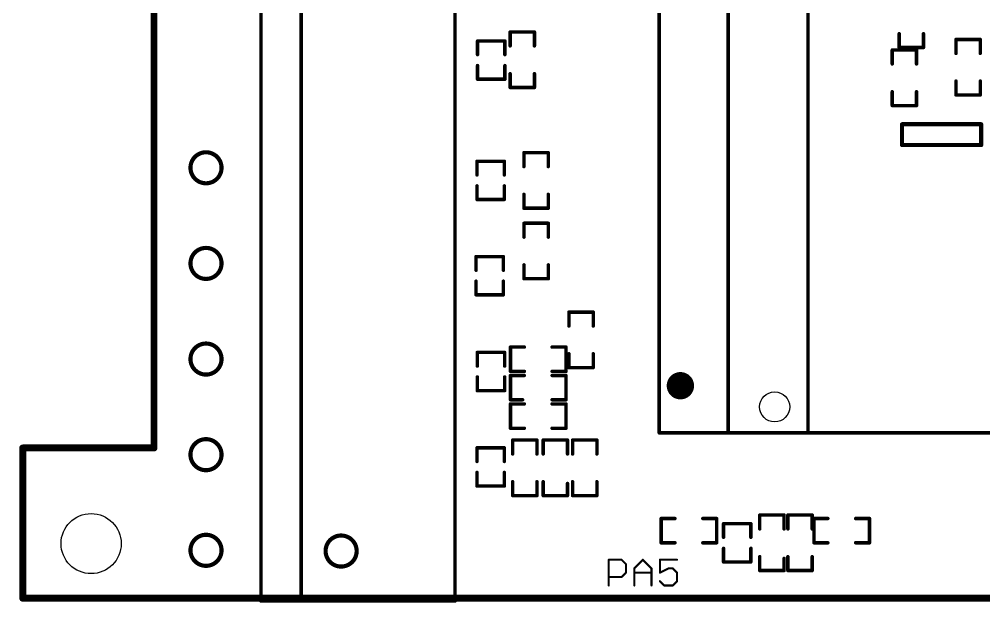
# Model space of a CAD drawing. Extents: x -33.1 to 40.1, y -20.3 to 20.1.
# Drawn here: x -33.13 to 2.15, y -20.16 to 1.19 of the extents above; entities that cross this region are included whole.
import ezdxf

# ---------------------------------------------------------------- set-up
doc = ezdxf.new("R2010")
doc.units = 0
for name, color, linetype in [('20', 53, 'CONTINUOUS'), ('201', 110, 'CONTINUOUS'), ('21', 253, 'CONTINUOUS')]:
    doc.layers.add(name, color=color, linetype=linetype)

msp = doc.modelspace()

# ---------------------------------------------------------------- linework, layer by layer
at = {"layer": '20', "const_width": 0.254}
for points in [[(-28.2, -14.5), (-28.2, 14.5)], [(-33, -20), (-33, -14.5)], [(-33, -14.5), (-28.2, -14.5)], [(11.776, -20), (-33, -20)]]:
    msp.add_lwpolyline(points, dxfattribs=at)
at = {"layer": '20', "const_width": 0.127}
for points in [[(-32.9365, -14.5, 1), (-33.0635, -14.5)], [(-33, -14.4365, 1), (-33, -14.5635)], [(-28.2635, -14.5, 1), (-28.1365, -14.5)], [(-28.2, -14.5635, 1), (-28.2, -14.4365)], [(-33, -19.9365, 1), (-33, -20.0635)], [(-33.0635, -20, 1), (-32.9365, -20)]]:
    msp.add_lwpolyline(points, format="xyb", dxfattribs=at)
at = {"layer": '20'}
for centre, radius in [((-5.5, -12.998), 0.55), ((-30.5, -18), 1.1)]:
    msp.add_circle(centre, radius, dxfattribs=at)
at = {"layer": '201', "const_width": 0.1524}
for points in [[(-26.298, -4.814, 1), (-26.298, -3.678, 1), (-26.298, -4.814)], [(-26.298, -8.314, 1), (-26.298, -7.178, 1), (-26.298, -8.314)], [(-26.298, -11.814, 1), (-26.298, -10.678, 1), (-26.298, -11.814)], [(-26.298, -15.314, 1), (-26.298, -14.178, 1), (-26.298, -15.314)], [(-26.298, -18.814, 1), (-26.298, -17.678, 1), (-26.298, -18.814)], [(-21.356, -18.84, 1), (-21.356, -17.704, 1), (-21.356, -18.84)]]:
    msp.add_lwpolyline(points, format="xyb", dxfattribs=at)
at = {"layer": '21'}
for points, const_width in [([(-24.29, -20.1), (-24.29, 18.6)], 0.127), ([(-22.82, -20.1), (-22.82, 18.6)], 0.127), ([(-17.19, 18.6), (-17.19, -20.1)], 0.127), ([(-9.722, -13.948), (-9.722, 7.952)], 0.127), ([(-7.2, -13.948), (-7.2, 7.896)], 0.127), ([(-4.278, -13.948), (-4.278, 7.952)], 0.127), ([(-14.2859, 0.7223), (-15.1749, 0.7223)], 0.127), ([(-15.1749, 0.7223), (-15.1749, 0.2143)], 0.127), ([(-14.2859, 0.2143), (-14.2859, 0.7223)], 0.127), ([(-0.9462, 0.662), (-0.9462, 0.154)], 0.127), ([(-0.0572, 0.154), (-0.0572, 0.662)], 0.127), ([(-15.3671, 0.3952), (-16.3671, 0.3952)], 0.127), ([(-16.3671, 0.3952), (-16.3671, -0.1048)], 0.127), ([(-15.3671, -0.1048), (-15.3671, 0.3952)], 0.127), ([(2.0209, 0.4509), (1.1319, 0.4509)], 0.127), ([(1.1319, 0.4509), (1.1319, -0.0571)], 0.127), ([(2.0209, -0.0571), (2.0209, 0.4509)], 0.127), ([(-0.3112, 0.0619), (-1.2002, 0.0619)], 0.127), ([(-1.2002, 0.0619), (-1.2002, -0.4461)], 0.127), ([(-0.9462, 0.154), (-0.0572, 0.154)], 0.127), ([(-0.3112, -0.4461), (-0.3112, 0.0619)], 0.127), ([(-16.3671, -1.0048), (-16.3671, -0.5048)], 0.127), ([(-15.3671, -0.5048), (-15.3671, -1.0048)], 0.127), ([(-15.3671, -1.0048), (-16.3671, -1.0048)], 0.127), ([(-15.1749, -0.8017), (-15.1749, -1.3097)], 0.127), ([(-14.2859, -1.3097), (-14.2859, -0.8017)], 0.127), ([(1.1319, -1.0731), (1.1319, -1.5811)], 0.127), ([(2.0209, -1.5811), (2.0209, -1.0731)], 0.127), ([(-15.1749, -1.3097), (-14.2859, -1.3097)], 0.127), ([(-1.2002, -1.4621), (-1.2002, -1.9701)], 0.127), ([(-0.3112, -1.9701), (-0.3112, -1.4621)], 0.127), ([(1.1319, -1.5811), (2.0209, -1.5811)], 0.127), ([(-1.2002, -1.9701), (-0.3112, -1.9701)], 0.127), ([(-0.8414, -3.4147), (-0.8414, -2.6527)], 0.1524), ([(-0.8414, -2.6527), (2.0542, -2.6527)], 0.1524), ([(2.0542, -2.6527), (2.0542, -3.4147)], 0.1524), ([(2.0542, -3.4147), (-0.8414, -3.4147)], 0.1524), ([(-13.7811, -3.6941), (-14.6701, -3.6941)], 0.127), ([(-14.6701, -3.6941), (-14.6701, -4.2021)], 0.127), ([(-13.7811, -4.2021), (-13.7811, -3.6941)], 0.127), ([(-16.3877, -4.0069), (-15.3877, -4.0069)], 0.127), ([(-16.3877, -4.5069), (-16.3877, -4.0069)], 0.127), ([(-15.3877, -4.0069), (-15.3877, -4.5069)], 0.127), ([(-16.3877, -4.9069), (-16.3877, -5.4069)], 0.127), ([(-15.3877, -5.4069), (-15.3877, -4.9069)], 0.127), ([(-14.6701, -5.2181), (-14.6701, -5.7261)], 0.127), ([(-13.7811, -5.7261), (-13.7811, -5.2181)], 0.127), ([(-16.3877, -5.4069), (-15.3877, -5.4069)], 0.127), ([(-14.6701, -5.7261), (-13.7811, -5.7261)], 0.127), ([(-13.7779, -6.2754), (-14.6669, -6.2754)], 0.127), ([(-14.6669, -6.2754), (-14.6669, -6.7834)], 0.127), ([(-13.7779, -6.7834), (-13.7779, -6.2754)], 0.127), ([(-16.422, -7.4956), (-15.422, -7.4956)], 0.127), ([(-16.422, -7.9956), (-16.422, -7.4956)], 0.127), ([(-15.422, -7.4956), (-15.422, -7.9956)], 0.127), ([(-14.6669, -7.7994), (-14.6669, -8.3074)], 0.127), ([(-13.7779, -8.3074), (-13.7779, -7.7994)], 0.127), ([(-16.422, -8.3956), (-16.422, -8.8956)], 0.127), ([(-15.422, -8.8956), (-15.422, -8.3956)], 0.127), ([(-14.6669, -8.3074), (-13.7779, -8.3074)], 0.127), ([(-16.422, -8.8956), (-15.422, -8.8956)], 0.127), ([(-12.1352, -9.5278), (-13.0242, -9.5278)], 0.127), ([(-13.0242, -9.5278), (-13.0242, -10.0358)], 0.127), ([(-12.1352, -10.0358), (-12.1352, -9.5278)], 0.127), ([(-14.6558, -10.8076), (-15.1638, -10.8076)], 0.127), ([(-15.1638, -10.8076), (-15.1638, -11.6966)], 0.127), ([(-13.1318, -10.8076), (-13.6398, -10.8076)], 0.127), ([(-13.1318, -11.6966), (-13.1318, -10.8076)], 0.127), ([(-16.375, -11.0021), (-15.375, -11.0021)], 0.127), ([(-16.375, -11.5021), (-16.375, -11.0021)], 0.127), ([(-15.375, -11.0021), (-15.375, -11.5021)], 0.127), ([(-13.0242, -11.0518), (-13.0242, -11.5598)], 0.127), ([(-12.1352, -11.5598), (-12.1352, -11.0518)], 0.127), ([(-15.1638, -11.6966), (-14.6558, -11.6966)], 0.127), ([(-13.6398, -11.6966), (-13.1318, -11.6966)], 0.127), ([(-13.0242, -11.5598), (-12.1352, -11.5598)], 0.127), ([(-16.375, -11.9021), (-16.375, -12.4021)], 0.127), ([(-15.375, -12.4021), (-15.375, -11.9021)], 0.127), ([(-14.6558, -11.8475), (-15.1638, -11.8475)], 0.127), ([(-15.1638, -11.8475), (-15.1638, -12.7365)], 0.127), ([(-13.6398, -11.8475), (-13.1318, -11.8475)], 0.127), ([(-13.1318, -11.8475), (-13.1318, -12.7365)], 0.127), ([(-16.375, -12.4021), (-15.375, -12.4021)], 0.127), ([(-15.1638, -12.7365), (-14.7193, -12.7365)], 0.127), ([(-13.1318, -12.7365), (-13.6398, -12.7365)], 0.127), ([(-14.6558, -12.8889), (-15.1638, -12.8889)], 0.127), ([(-15.1638, -12.8889), (-15.1638, -13.7779)], 0.127), ([(-13.1318, -12.8889), (-13.6398, -12.8889)], 0.127), ([(-13.1318, -13.7779), (-13.1318, -12.8889)], 0.127), ([(-15.1638, -13.7779), (-14.6558, -13.7779)], 0.127), ([(-13.6398, -13.7779), (-13.1318, -13.7779)], 0.127), ([(-7.2, -13.948), (-9.722, -13.948)], 0.127), ([(-4.278, -13.948), (-7.2, -13.948)], 0.127), ([(34.8, -13.948), (-4.278, -13.948)], 0.127), ([(-16.3877, -14.4946), (-15.3877, -14.4946)], 0.127), ([(-16.3877, -14.9946), (-16.3877, -14.4946)], 0.127), ([(-15.3877, -14.4946), (-15.3877, -14.9946)], 0.127), ([(-14.1938, -14.2113), (-15.0828, -14.2113)], 0.127), ([(-15.0828, -14.2113), (-15.0828, -14.7193)], 0.127), ([(-14.1938, -14.7193), (-14.1938, -14.2113)], 0.127), ([(-13.9652, -14.7193), (-13.9652, -14.2113)], 0.127), ([(-13.9652, -14.2113), (-13.0762, -14.2113)], 0.127), ([(-13.0762, -14.2113), (-13.0762, -14.7193)], 0.127), ([(-12.0015, -14.2113), (-12.8905, -14.2113)], 0.127), ([(-12.8905, -14.2113), (-12.8905, -14.7193)], 0.127), ([(-12.0015, -14.7193), (-12.0015, -14.2113)], 0.127), ([(-16.3877, -15.3946), (-16.3877, -15.8946)], 0.127), ([(-15.3877, -15.8946), (-15.3877, -15.3946)], 0.127), ([(-16.3877, -15.8946), (-15.3877, -15.8946)], 0.127), ([(-15.0828, -15.7353), (-15.0828, -16.2433)], 0.127), ([(-14.1938, -16.2433), (-14.1938, -15.7353)], 0.127), ([(-13.9652, -15.7353), (-13.9652, -16.2433)], 0.127), ([(-13.0762, -16.2433), (-13.0762, -15.7988)], 0.127), ([(-12.8905, -15.7353), (-12.8905, -16.2433)], 0.127), ([(-12.0015, -16.2433), (-12.0015, -15.7353)], 0.127), ([(-15.0828, -16.2433), (-14.1938, -16.2433)], 0.127), ([(-13.9652, -16.2433), (-13.0762, -16.2433)], 0.127), ([(-12.8905, -16.2433), (-12.0015, -16.2433)], 0.127), ([(-6.0452, -17.4625), (-6.0452, -16.9545)], 0.127), ([(-6.0452, -16.9545), (-5.1562, -16.9545)], 0.127), ([(-5.1562, -16.9545), (-5.1562, -17.4625)], 0.127), ([(-4.1275, -16.9545), (-5.0165, -16.9545)], 0.127), ([(-5.0165, -16.9545), (-5.0165, -17.4625)], 0.127), ([(-4.1275, -17.4625), (-4.1275, -16.9545)], 0.127), ([(-9.144, -17.0815), (-9.652, -17.0815)], 0.127), ([(-9.652, -17.0815), (-9.652, -17.9705)], 0.127), ([(-7.62, -17.0815), (-8.128, -17.0815)], 0.127), ([(-7.62, -17.9705), (-7.62, -17.0815)], 0.127), ([(-7.3707, -17.2705), (-6.3707, -17.2705)], 0.127), ([(-7.3707, -17.7705), (-7.3707, -17.2705)], 0.127), ([(-6.3707, -17.2705), (-6.3707, -17.7705)], 0.127), ([(-3.556, -17.0815), (-4.064, -17.0815)], 0.127), ([(-4.064, -17.0815), (-4.064, -17.9705)], 0.127), ([(-2.032, -17.0815), (-2.54, -17.0815)], 0.127), ([(-2.032, -17.9705), (-2.032, -17.0815)], 0.127), ([(-9.652, -17.9705), (-9.144, -17.9705)], 0.127), ([(-8.128, -17.9705), (-7.62, -17.9705)], 0.127), ([(-4.064, -17.9705), (-3.556, -17.9705)], 0.127), ([(-2.54, -17.9705), (-2.032, -17.9705)], 0.127), ([(-7.3707, -18.1705), (-7.3707, -18.6705)], 0.127), ([(-6.3707, -18.6705), (-6.3707, -18.1705)], 0.127), ([(-11.5681, -19.5326), (-11.5681, -18.592)], 0.0762), ([(-11.5681, -18.592), (-11.0978, -18.592)], 0.0762), ([(-11.0978, -18.592), (-10.941, -18.7488)], 0.0762), ([(-10.6325, -18.9055), (-10.319, -18.592)], 0.0762), ([(-10.319, -18.592), (-10.0055, -18.9055)], 0.0762), ([(-9.07, -18.592), (-9.697, -18.592)], 0.0762), ([(-9.697, -18.592), (-9.697, -19.0623)], 0.0762), ([(-7.3707, -18.6705), (-6.3707, -18.6705)], 0.127), ([(-6.0452, -18.4785), (-6.0452, -18.9865)], 0.127), ([(-5.1562, -18.9865), (-5.1562, -18.542)], 0.127), ([(-5.0165, -18.4785), (-5.0165, -18.9865)], 0.127), ([(-4.1275, -18.9865), (-4.1275, -18.4785)], 0.127), ([(-10.941, -19.0623), (-11.0978, -19.2191)], 0.0762), ([(-10.941, -18.7488), (-10.941, -19.0623)], 0.0762), ([(-10.6325, -19.5326), (-10.6325, -18.9055)], 0.0762), ([(-10.6325, -19.0623), (-10.0055, -19.0623)], 0.0762), ([(-10.0055, -18.9055), (-10.0055, -19.5326)], 0.0762), ([(-9.697, -19.0623), (-9.3835, -18.9055)], 0.0762), ([(-9.3835, -18.9055), (-9.2267, -18.9055)], 0.0762), ([(-9.2267, -18.9055), (-9.07, -19.0623)], 0.0762), ([(-9.07, -19.0623), (-9.07, -19.3758)], 0.0762), ([(-6.0452, -18.9865), (-5.1562, -18.9865)], 0.127), ([(-5.0165, -18.9865), (-4.1275, -18.9865)], 0.127), ([(-11.0978, -19.2191), (-11.5681, -19.2191)], 0.0762), ([(-9.5403, -19.5326), (-9.697, -19.3758)], 0.0762), ([(-9.07, -19.3758), (-9.2267, -19.5326)], 0.0762), ([(-9.2267, -19.5326), (-9.5403, -19.5326)], 0.0762), ([(-22.82, -20.1), (-24.29, -20.1)], 0.127), ([(-17.19, -20.1), (-22.82, -20.1)], 0.127)]:
    msp.add_lwpolyline(points, dxfattribs=dict(at, const_width=const_width))
for points, const_width in [([(-15.1749, 0.7541, 1), (-15.1749, 0.6905)], 0.0635), ([(-15.1432, 0.7223, 1), (-15.2067, 0.7223)], 0.0635), ([(-14.2541, 0.7223, 1), (-14.3177, 0.7223)], 0.0635), ([(-14.2859, 0.6905, 1), (-14.2859, 0.7541)], 0.0635), ([(-0.9144, 0.662, 1), (-0.978, 0.662)], 0.0635), ([(-0.0255, 0.662, 1), (-0.089, 0.662)], 0.0635), ([(-16.3671, 0.4269, 1), (-16.3671, 0.3634)], 0.0635), ([(-16.3354, 0.3952, 1), (-16.3988, 0.3952)], 0.0635), ([(-15.3354, 0.3952, 1), (-15.3989, 0.3952)], 0.0635), ([(-15.3671, 0.3634, 1), (-15.3671, 0.4269)], 0.0635), ([(1.1319, 0.4827, 1), (1.1319, 0.4192)], 0.0635), ([(1.1637, 0.4509, 1), (1.1002, 0.4509)], 0.0635), ([(2.0527, 0.4509, 1), (1.9892, 0.4509)], 0.0635), ([(2.0209, 0.4192, 1), (2.0209, 0.4827)], 0.0635), ([(-15.2067, 0.2143, 1), (-15.1432, 0.2143)], 0.0635), ([(-14.3177, 0.2143, 1), (-14.2541, 0.2143)], 0.0635), ([(-1.2002, 0.0937, 1), (-1.2002, 0.0302)], 0.0635), ([(-1.1685, 0.0619, 1), (-1.232, 0.0619)], 0.0635), ([(-0.9462, 0.1857, 1), (-0.9462, 0.1222)], 0.0635), ([(-0.978, 0.154, 1), (-0.9144, 0.154)], 0.0635), ([(-0.2795, 0.0619, 1), (-0.343, 0.0619)], 0.0635), ([(-0.3112, 0.0302, 1), (-0.3112, 0.0937)], 0.0635), ([(-0.089, 0.154, 1), (-0.0255, 0.154)], 0.0635), ([(-0.0572, 0.1222, 1), (-0.0572, 0.1857)], 0.0635), ([(-16.3988, -0.1048, 1), (-16.3354, -0.1048)], 0.0635), ([(-15.3989, -0.1048, 1), (-15.3354, -0.1048)], 0.0635), ([(1.1002, -0.0571, 1), (1.1637, -0.0571)], 0.0635), ([(1.9892, -0.0571, 1), (2.0527, -0.0571)], 0.0635), ([(-16.3354, -0.5048, 1), (-16.3988, -0.5048)], 0.0635), ([(-15.3354, -0.5048, 1), (-15.3989, -0.5048)], 0.0635), ([(-1.232, -0.4461, 1), (-1.1685, -0.4461)], 0.0635), ([(-0.343, -0.4461, 1), (-0.2795, -0.4461)], 0.0635), ([(-16.3671, -0.9731, 1), (-16.3671, -1.0366)], 0.0635), ([(-16.3988, -1.0048, 1), (-16.3354, -1.0048)], 0.0635), ([(-15.3989, -1.0048, 1), (-15.3354, -1.0048)], 0.0635), ([(-15.3671, -1.0366, 1), (-15.3671, -0.9731)], 0.0635), ([(-15.1432, -0.8017, 1), (-15.2067, -0.8017)], 0.0635), ([(-14.2541, -0.8017, 1), (-14.3177, -0.8017)], 0.0635), ([(1.1637, -1.0731, 1), (1.1002, -1.0731)], 0.0635), ([(2.0527, -1.0731, 1), (1.9892, -1.0731)], 0.0635), ([(-15.1749, -1.278, 1), (-15.1749, -1.3415)], 0.0635), ([(-15.2067, -1.3097, 1), (-15.1432, -1.3097)], 0.0635), ([(-14.3177, -1.3097, 1), (-14.2541, -1.3097)], 0.0635), ([(-14.2859, -1.3415, 1), (-14.2859, -1.278)], 0.0635), ([(-1.1685, -1.4621, 1), (-1.232, -1.4621)], 0.0635), ([(-0.2795, -1.4621, 1), (-0.343, -1.4621)], 0.0635), ([(1.1319, -1.5494, 1), (1.1319, -1.6129)], 0.0635), ([(1.1002, -1.5811, 1), (1.1637, -1.5811)], 0.0635), ([(1.9892, -1.5811, 1), (2.0527, -1.5811)], 0.0635), ([(2.0209, -1.6129, 1), (2.0209, -1.5494)], 0.0635), ([(-1.2002, -1.9384, 1), (-1.2002, -2.0019)], 0.0635), ([(-1.232, -1.9701, 1), (-1.1685, -1.9701)], 0.0635), ([(-0.343, -1.9701, 1), (-0.2795, -1.9701)], 0.0635), ([(-0.3112, -2.0019, 1), (-0.3112, -1.9384)], 0.0635), ([(-0.8033, -2.6527, 1), (-0.8795, -2.6527)], 0.0762), ([(-0.8414, -2.6146, 1), (-0.8414, -2.6908)], 0.0762), ([(2.0923, -2.6527, 1), (2.0161, -2.6527)], 0.0762), ([(2.0542, -2.6908, 1), (2.0542, -2.6146)], 0.0762), ([(-0.8414, -3.3766, 1), (-0.8414, -3.4528)], 0.0762), ([(-0.8795, -3.4147, 1), (-0.8033, -3.4147)], 0.0762), ([(2.0161, -3.4147, 1), (2.0923, -3.4147)], 0.0762), ([(2.0542, -3.4528, 1), (2.0542, -3.3766)], 0.0762), ([(-14.6701, -3.6623, 1), (-14.6701, -3.7259)], 0.0635), ([(-14.6384, -3.6941, 1), (-14.7019, -3.6941)], 0.0635), ([(-13.7493, -3.6941, 1), (-13.8129, -3.6941)], 0.0635), ([(-13.7811, -3.7259, 1), (-13.7811, -3.6623)], 0.0635), ([(-16.3877, -3.9751, 1), (-16.3877, -4.0386)], 0.0635), ([(-16.356, -4.0069, 1), (-16.4195, -4.0069)], 0.0635), ([(-15.3559, -4.0069, 1), (-15.4195, -4.0069)], 0.0635), ([(-15.3877, -4.0386, 1), (-15.3877, -3.9751)], 0.0635), ([(-14.7019, -4.2021, 1), (-14.6384, -4.2021)], 0.0635), ([(-13.8129, -4.2021, 1), (-13.7493, -4.2021)], 0.0635), ([(-16.4195, -4.5069, 1), (-16.356, -4.5069)], 0.0635), ([(-15.4195, -4.5069, 1), (-15.3559, -4.5069)], 0.0635), ([(-16.356, -4.9069, 1), (-16.4195, -4.9069)], 0.0635), ([(-15.3559, -4.9069, 1), (-15.4195, -4.9069)], 0.0635), ([(-14.6384, -5.2181, 1), (-14.7019, -5.2181)], 0.0635), ([(-13.7493, -5.2181, 1), (-13.8129, -5.2181)], 0.0635), ([(-16.4195, -5.4069, 1), (-16.356, -5.4069)], 0.0635), ([(-16.3877, -5.3752, 1), (-16.3877, -5.4386)], 0.0635), ([(-15.4195, -5.4069, 1), (-15.3559, -5.4069)], 0.0635), ([(-15.3877, -5.4386, 1), (-15.3877, -5.3752)], 0.0635), ([(-14.6701, -5.6944, 1), (-14.6701, -5.7579)], 0.0635), ([(-14.7019, -5.7261, 1), (-14.6384, -5.7261)], 0.0635), ([(-13.8129, -5.7261, 1), (-13.7493, -5.7261)], 0.0635), ([(-13.7811, -5.7579, 1), (-13.7811, -5.6944)], 0.0635), ([(-14.6351, -6.2754, 1), (-14.6987, -6.2754)], 0.0635), ([(-14.6669, -6.2437, 1), (-14.6669, -6.3072)], 0.0635), ([(-13.7462, -6.2754, 1), (-13.8097, -6.2754)], 0.0635), ([(-13.7779, -6.3072, 1), (-13.7779, -6.2437)], 0.0635), ([(-14.6987, -6.7834, 1), (-14.6351, -6.7834)], 0.0635), ([(-13.8097, -6.7834, 1), (-13.7462, -6.7834)], 0.0635), ([(-16.422, -7.4639, 1), (-16.422, -7.5274)], 0.0635), ([(-16.3903, -7.4956, 1), (-16.4537, -7.4956)], 0.0635), ([(-15.3902, -7.4956, 1), (-15.4538, -7.4956)], 0.0635), ([(-15.422, -7.5274, 1), (-15.422, -7.4639)], 0.0635), ([(-14.6351, -7.7994, 1), (-14.6987, -7.7994)], 0.0635), ([(-13.7462, -7.7994, 1), (-13.8097, -7.7994)], 0.0635), ([(-16.4537, -7.9956, 1), (-16.3903, -7.9956)], 0.0635), ([(-15.4538, -7.9956, 1), (-15.3902, -7.9956)], 0.0635), ([(-16.3903, -8.3956, 1), (-16.4537, -8.3956)], 0.0635), ([(-15.3902, -8.3956, 1), (-15.4538, -8.3956)], 0.0635), ([(-14.6987, -8.3074, 1), (-14.6351, -8.3074)], 0.0635), ([(-14.6669, -8.2757, 1), (-14.6669, -8.3392)], 0.0635), ([(-13.8097, -8.3074, 1), (-13.7462, -8.3074)], 0.0635), ([(-13.7779, -8.3392, 1), (-13.7779, -8.2757)], 0.0635), ([(-16.422, -8.8638, 1), (-16.422, -8.9274)], 0.0635), ([(-16.4537, -8.8956, 1), (-16.3903, -8.8956)], 0.0635), ([(-15.4538, -8.8956, 1), (-15.3902, -8.8956)], 0.0635), ([(-15.422, -8.9274, 1), (-15.422, -8.8638)], 0.0635), ([(-12.9924, -9.5278, 1), (-13.056, -9.5278)], 0.0635), ([(-13.0242, -9.4961, 1), (-13.0242, -9.5596)], 0.0635), ([(-12.1035, -9.5278, 1), (-12.167, -9.5278)], 0.0635), ([(-12.1352, -9.5596, 1), (-12.1352, -9.4961)], 0.0635), ([(-13.056, -10.0358, 1), (-12.9924, -10.0358)], 0.0635), ([(-12.167, -10.0358, 1), (-12.1035, -10.0358)], 0.0635), ([(-15.132, -10.8076, 1), (-15.1956, -10.8076)], 0.0635), ([(-15.1638, -10.7759, 1), (-15.1638, -10.8394)], 0.0635), ([(-14.6558, -10.8394, 1), (-14.6558, -10.7759)], 0.0635), ([(-13.6398, -10.7759, 1), (-13.6398, -10.8394)], 0.0635), ([(-13.1, -10.8076, 1), (-13.1636, -10.8076)], 0.0635), ([(-13.1318, -10.8394, 1), (-13.1318, -10.7759)], 0.0635), ([(-16.375, -10.9703, 1), (-16.375, -11.0339)], 0.0635), ([(-16.3433, -11.0021, 1), (-16.4067, -11.0021)], 0.0635), ([(-15.3432, -11.0021, 1), (-15.4068, -11.0021)], 0.0635), ([(-15.375, -11.0339, 1), (-15.375, -10.9703)], 0.0635), ([(-12.9924, -11.0518, 1), (-13.056, -11.0518)], 0.0635), ([(-12.1035, -11.0518, 1), (-12.167, -11.0518)], 0.0635), ([(-16.4067, -11.5021, 1), (-16.3433, -11.5021)], 0.0635), ([(-15.4068, -11.5021, 1), (-15.3432, -11.5021)], 0.0635), ([(-15.1638, -11.6648, 1), (-15.1638, -11.7284)], 0.0635), ([(-14.6558, -11.7284, 1), (-14.6558, -11.6648)], 0.0635), ([(-13.6398, -11.6648, 1), (-13.6398, -11.7284)], 0.0635), ([(-13.1318, -11.7284, 1), (-13.1318, -11.6648)], 0.0635), ([(-13.056, -11.5598, 1), (-12.9924, -11.5598)], 0.0635), ([(-13.0242, -11.5281, 1), (-13.0242, -11.5916)], 0.0635), ([(-12.167, -11.5598, 1), (-12.1035, -11.5598)], 0.0635), ([(-12.1352, -11.5916, 1), (-12.1352, -11.5281)], 0.0635), ([(-16.3433, -11.9021, 1), (-16.4067, -11.9021)], 0.0635), ([(-15.3432, -11.9021, 1), (-15.4068, -11.9021)], 0.0635), ([(-15.1956, -11.6966, 1), (-15.132, -11.6966)], 0.0635), ([(-15.1638, -11.8157, 1), (-15.1638, -11.8793)], 0.0635), ([(-15.132, -11.8475, 1), (-15.1956, -11.8475)], 0.0635), ([(-14.6558, -11.8793, 1), (-14.6558, -11.8157)], 0.0635), ([(-13.6398, -11.8157, 1), (-13.6398, -11.8793)], 0.0635), ([(-13.1636, -11.6966, 1), (-13.1, -11.6966)], 0.0635), ([(-13.1, -11.8475, 1), (-13.1636, -11.8475)], 0.0635), ([(-13.1318, -11.8793, 1), (-13.1318, -11.8157)], 0.0635), ([(-8.948, -12.472, 1), (-8.948, -11.972, 1), (-8.948, -12.472)], 0.5), ([(-16.375, -12.3704, 1), (-16.375, -12.4339)], 0.0635), ([(-15.375, -12.4339, 1), (-15.375, -12.3704)], 0.0635), ([(-16.4067, -12.4021, 1), (-16.3433, -12.4021)], 0.0635), ([(-15.4068, -12.4021, 1), (-15.3432, -12.4021)], 0.0635), ([(-15.1638, -12.7048, 1), (-15.1638, -12.7683)], 0.0635), ([(-14.7193, -12.7683, 1), (-14.7193, -12.7048)], 0.0635), ([(-13.6398, -12.7048, 1), (-13.6398, -12.7683)], 0.0635), ([(-13.1318, -12.7683, 1), (-13.1318, -12.7048)], 0.0635), ([(-15.1956, -12.7365, 1), (-15.132, -12.7365)], 0.0635), ([(-15.132, -12.8889, 1), (-15.1956, -12.8889)], 0.0635), ([(-15.1638, -12.8572, 1), (-15.1638, -12.9207)], 0.0635), ([(-14.6558, -12.9207, 1), (-14.6558, -12.8572)], 0.0635), ([(-13.6398, -12.8572, 1), (-13.6398, -12.9207)], 0.0635), ([(-13.1636, -12.7365, 1), (-13.1, -12.7365)], 0.0635), ([(-13.1, -12.8889, 1), (-13.1636, -12.8889)], 0.0635), ([(-13.1318, -12.9207, 1), (-13.1318, -12.8572)], 0.0635), ([(-15.1956, -13.7779, 1), (-15.132, -13.7779)], 0.0635), ([(-15.1638, -13.7462, 1), (-15.1638, -13.8097)], 0.0635), ([(-14.6558, -13.8097, 1), (-14.6558, -13.7462)], 0.0635), ([(-13.6398, -13.7462, 1), (-13.6398, -13.8097)], 0.0635), ([(-13.1636, -13.7779, 1), (-13.1, -13.7779)], 0.0635), ([(-13.1318, -13.8097, 1), (-13.1318, -13.7462)], 0.0635), ([(-9.722, -13.9162, 1), (-9.722, -13.9798)], 0.0635), ([(-9.7538, -13.948, 1), (-9.6903, -13.948)], 0.0635), ([(-7.2, -13.9162, 1), (-7.2, -13.9798)], 0.0635), ([(-7.2317, -13.948, 1), (-7.1683, -13.948)], 0.0635), ([(-7.2, -13.9798, 1), (-7.2, -13.9162)], 0.0635), ([(-4.3098, -13.948, 1), (-4.2463, -13.948)], 0.0635), ([(-4.278, -13.9162, 1), (-4.278, -13.9798)], 0.0635), ([(-4.278, -13.9798, 1), (-4.278, -13.9162)], 0.0635), ([(-16.3877, -14.4628, 1), (-16.3877, -14.5264)], 0.0635), ([(-16.356, -14.4946, 1), (-16.4195, -14.4946)], 0.0635), ([(-15.3559, -14.4946, 1), (-15.4195, -14.4946)], 0.0635), ([(-15.3877, -14.5264, 1), (-15.3877, -14.4628)], 0.0635), ([(-15.0511, -14.2113, 1), (-15.1146, -14.2113)], 0.0635), ([(-15.0828, -14.1796, 1), (-15.0828, -14.2431)], 0.0635), ([(-14.1621, -14.2113, 1), (-14.2256, -14.2113)], 0.0635), ([(-14.1938, -14.2431, 1), (-14.1938, -14.1796)], 0.0635), ([(-13.9335, -14.2113, 1), (-13.997, -14.2113)], 0.0635), ([(-13.9652, -14.1796, 1), (-13.9652, -14.2431)], 0.0635), ([(-13.0444, -14.2113, 1), (-13.108, -14.2113)], 0.0635), ([(-13.0762, -14.2431, 1), (-13.0762, -14.1796)], 0.0635), ([(-12.8588, -14.2113, 1), (-12.9223, -14.2113)], 0.0635), ([(-12.8905, -14.1796, 1), (-12.8905, -14.2431)], 0.0635), ([(-11.9697, -14.2113, 1), (-12.0333, -14.2113)], 0.0635), ([(-12.0015, -14.2431, 1), (-12.0015, -14.1796)], 0.0635), ([(-15.1146, -14.7193, 1), (-15.0511, -14.7193)], 0.0635), ([(-14.2256, -14.7193, 1), (-14.1621, -14.7193)], 0.0635), ([(-13.997, -14.7193, 1), (-13.9335, -14.7193)], 0.0635), ([(-13.108, -14.7193, 1), (-13.0444, -14.7193)], 0.0635), ([(-12.9223, -14.7193, 1), (-12.8588, -14.7193)], 0.0635), ([(-12.0333, -14.7193, 1), (-11.9697, -14.7193)], 0.0635), ([(-16.4195, -14.9946, 1), (-16.356, -14.9946)], 0.0635), ([(-15.4195, -14.9946, 1), (-15.3559, -14.9946)], 0.0635), ([(-16.356, -15.3946, 1), (-16.4195, -15.3946)], 0.0635), ([(-15.3559, -15.3946, 1), (-15.4195, -15.3946)], 0.0635), ([(-16.3877, -15.8628, 1), (-16.3877, -15.9264)], 0.0635), ([(-16.4195, -15.8946, 1), (-16.356, -15.8946)], 0.0635), ([(-15.4195, -15.8946, 1), (-15.3559, -15.8946)], 0.0635), ([(-15.3877, -15.9264, 1), (-15.3877, -15.8628)], 0.0635), ([(-15.0511, -15.7353, 1), (-15.1146, -15.7353)], 0.0635), ([(-14.1621, -15.7353, 1), (-14.2256, -15.7353)], 0.0635), ([(-13.9335, -15.7353, 1), (-13.997, -15.7353)], 0.0635), ([(-13.0444, -15.7988, 1), (-13.108, -15.7988)], 0.0635), ([(-12.8588, -15.7353, 1), (-12.9223, -15.7353)], 0.0635), ([(-11.9697, -15.7353, 1), (-12.0333, -15.7353)], 0.0635), ([(-15.0828, -16.2116, 1), (-15.0828, -16.2751)], 0.0635), ([(-15.1146, -16.2433, 1), (-15.0511, -16.2433)], 0.0635), ([(-14.2256, -16.2433, 1), (-14.1621, -16.2433)], 0.0635), ([(-14.1938, -16.2751, 1), (-14.1938, -16.2116)], 0.0635), ([(-13.997, -16.2433, 1), (-13.9335, -16.2433)], 0.0635), ([(-13.9652, -16.2116, 1), (-13.9652, -16.2751)], 0.0635), ([(-13.108, -16.2433, 1), (-13.0444, -16.2433)], 0.0635), ([(-13.0762, -16.2751, 1), (-13.0762, -16.2116)], 0.0635), ([(-12.9223, -16.2433, 1), (-12.8588, -16.2433)], 0.0635), ([(-12.8905, -16.2116, 1), (-12.8905, -16.2751)], 0.0635), ([(-12.0333, -16.2433, 1), (-11.9697, -16.2433)], 0.0635), ([(-12.0015, -16.2751, 1), (-12.0015, -16.2116)], 0.0635), ([(-6.0135, -16.9545, 1), (-6.077, -16.9545)], 0.0635), ([(-6.0452, -16.9228, 1), (-6.0452, -16.9862)], 0.0635), ([(-5.1245, -16.9545, 1), (-5.1879, -16.9545)], 0.0635), ([(-5.1562, -16.9862, 1), (-5.1562, -16.9228)], 0.0635), ([(-4.9848, -16.9545, 1), (-5.0483, -16.9545)], 0.0635), ([(-5.0165, -16.9228, 1), (-5.0165, -16.9862)], 0.0635), ([(-4.0958, -16.9545, 1), (-4.1593, -16.9545)], 0.0635), ([(-4.1275, -16.9862, 1), (-4.1275, -16.9228)], 0.0635), ([(-9.6203, -17.0815, 1), (-9.6838, -17.0815)], 0.0635), ([(-9.652, -17.0498, 1), (-9.652, -17.1133)], 0.0635), ([(-9.144, -17.1133, 1), (-9.144, -17.0498)], 0.0635), ([(-8.128, -17.0498, 1), (-8.128, -17.1133)], 0.0635), ([(-7.5883, -17.0815, 1), (-7.6517, -17.0815)], 0.0635), ([(-7.62, -17.1133, 1), (-7.62, -17.0498)], 0.0635), ([(-7.3707, -17.2388, 1), (-7.3707, -17.3023)], 0.0635), ([(-7.339, -17.2705, 1), (-7.4024, -17.2705)], 0.0635), ([(-6.339, -17.2705, 1), (-6.4024, -17.2705)], 0.0635), ([(-6.3707, -17.3023, 1), (-6.3707, -17.2388)], 0.0635), ([(-4.064, -17.0498, 1), (-4.064, -17.1133)], 0.0635), ([(-4.0323, -17.0815, 1), (-4.0957, -17.0815)], 0.0635), ([(-3.556, -17.1133, 1), (-3.556, -17.0498)], 0.0635), ([(-2.54, -17.0498, 1), (-2.54, -17.1133)], 0.0635), ([(-2.0002, -17.0815, 1), (-2.0638, -17.0815)], 0.0635), ([(-2.032, -17.1133, 1), (-2.032, -17.0498)], 0.0635), ([(-6.077, -17.4625, 1), (-6.0135, -17.4625)], 0.0635), ([(-5.1879, -17.4625, 1), (-5.1245, -17.4625)], 0.0635), ([(-5.0483, -17.4625, 1), (-4.9848, -17.4625)], 0.0635), ([(-4.1593, -17.4625, 1), (-4.0958, -17.4625)], 0.0635), ([(-9.652, -17.9388, 1), (-9.652, -18.0023)], 0.0635), ([(-9.6838, -17.9705, 1), (-9.6203, -17.9705)], 0.0635), ([(-9.144, -18.0023, 1), (-9.144, -17.9388)], 0.0635), ([(-8.128, -17.9388, 1), (-8.128, -18.0023)], 0.0635), ([(-7.6517, -17.9705, 1), (-7.5883, -17.9705)], 0.0635), ([(-7.62, -18.0023, 1), (-7.62, -17.9388)], 0.0635), ([(-7.4024, -17.7705, 1), (-7.339, -17.7705)], 0.0635), ([(-6.4024, -17.7705, 1), (-6.339, -17.7705)], 0.0635), ([(-4.064, -17.9388, 1), (-4.064, -18.0023)], 0.0635), ([(-4.0957, -17.9705, 1), (-4.0323, -17.9705)], 0.0635), ([(-3.556, -18.0023, 1), (-3.556, -17.9388)], 0.0635), ([(-2.54, -17.9388, 1), (-2.54, -18.0023)], 0.0635), ([(-2.0638, -17.9705, 1), (-2.0002, -17.9705)], 0.0635), ([(-2.032, -18.0023, 1), (-2.032, -17.9388)], 0.0635), ([(-7.339, -18.1705, 1), (-7.4024, -18.1705)], 0.0635), ([(-6.339, -18.1705, 1), (-6.4024, -18.1705)], 0.0635), ([(-11.5681, -18.5729, 1), (-11.5681, -18.611)], 0.0381), ([(-11.549, -18.592, 1), (-11.5871, -18.592)], 0.0381), ([(-11.0843, -18.5785, 1), (-11.1112, -18.6055)], 0.0381), ([(-11.0978, -18.611, 1), (-11.0978, -18.5729)], 0.0381), ([(-10.3055, -18.5785, 1), (-10.3325, -18.6055)], 0.0381), ([(-10.3055, -18.6055, 1), (-10.3325, -18.5785)], 0.0381), ([(-9.678, -18.592, 1), (-9.7161, -18.592)], 0.0381), ([(-9.697, -18.5729, 1), (-9.697, -18.611)], 0.0381), ([(-9.07, -18.611, 1), (-9.07, -18.5729)], 0.0381), ([(-7.3707, -18.6388, 1), (-7.3707, -18.7022)], 0.0635), ([(-7.4024, -18.6705, 1), (-7.339, -18.6705)], 0.0635), ([(-6.4024, -18.6705, 1), (-6.339, -18.6705)], 0.0635), ([(-6.3707, -18.7022, 1), (-6.3707, -18.6388)], 0.0635), ([(-6.0135, -18.4785, 1), (-6.077, -18.4785)], 0.0635), ([(-5.1245, -18.542, 1), (-5.1879, -18.542)], 0.0635), ([(-4.9848, -18.4785, 1), (-5.0483, -18.4785)], 0.0635), ([(-4.0958, -18.4785, 1), (-4.1593, -18.4785)], 0.0635), ([(-10.9219, -18.7488, 1), (-10.96, -18.7488)], 0.0381), ([(-10.96, -19.0623, 1), (-10.9219, -19.0623)], 0.0381), ([(-10.9545, -18.7622, 1), (-10.9275, -18.7353)], 0.0381), ([(-10.9275, -19.0758, 1), (-10.9545, -19.0488)], 0.0381), ([(-10.6135, -18.9055, 1), (-10.6516, -18.9055)], 0.0381), ([(-10.646, -18.8921, 1), (-10.6191, -18.919)], 0.0381), ([(-10.6325, -19.0433, 1), (-10.6325, -19.0814)], 0.0381), ([(-9.9864, -18.9055, 1), (-10.0245, -18.9055)], 0.0381), ([(-10.0189, -18.919, 1), (-9.992, -18.8921)], 0.0381), ([(-10.0055, -19.0814, 1), (-10.0055, -19.0433)], 0.0381), ([(-9.7161, -19.0623, 1), (-9.678, -19.0623)], 0.0381), ([(-9.7055, -19.0453, 1), (-9.6885, -19.0793)], 0.0381), ([(-9.3835, -18.8865, 1), (-9.3835, -18.9246)], 0.0381), ([(-9.375, -18.9226, 1), (-9.392, -18.8885)], 0.0381), ([(-9.2132, -18.8921, 1), (-9.2402, -18.919)], 0.0381), ([(-9.2267, -18.9246, 1), (-9.2267, -18.8865)], 0.0381), ([(-9.0509, -19.0623, 1), (-9.089, -19.0623)], 0.0381), ([(-9.0834, -19.0758, 1), (-9.0565, -19.0488)], 0.0381), ([(-6.0452, -18.9548, 1), (-6.0452, -19.0182)], 0.0635), ([(-6.077, -18.9865, 1), (-6.0135, -18.9865)], 0.0635), ([(-5.1879, -18.9865, 1), (-5.1245, -18.9865)], 0.0635), ([(-5.1562, -19.0182, 1), (-5.1562, -18.9548)], 0.0635), ([(-5.0483, -18.9865, 1), (-4.9848, -18.9865)], 0.0635), ([(-5.0165, -18.9548, 1), (-5.0165, -19.0182)], 0.0635), ([(-4.1593, -18.9865, 1), (-4.0958, -18.9865)], 0.0635), ([(-4.1275, -19.0182, 1), (-4.1275, -18.9548)], 0.0635), ([(-11.5681, -19.2, 1), (-11.5681, -19.2381)], 0.0381), ([(-11.1112, -19.2056, 1), (-11.0843, -19.2325)], 0.0381), ([(-11.0978, -19.2381, 1), (-11.0978, -19.2)], 0.0381), ([(-9.6835, -19.3624, 1), (-9.7105, -19.3893)], 0.0381), ([(-9.089, -19.3758, 1), (-9.0509, -19.3758)], 0.0381), ([(-9.0565, -19.3893, 1), (-9.0834, -19.3624)], 0.0381), ([(-11.5871, -19.5326, 1), (-11.549, -19.5326)], 0.0381), ([(-10.6516, -19.5326, 1), (-10.6135, -19.5326)], 0.0381), ([(-10.0245, -19.5326, 1), (-9.9864, -19.5326)], 0.0381), ([(-9.5403, -19.5136, 1), (-9.5403, -19.5517)], 0.0381), ([(-9.5537, -19.5461, 1), (-9.5268, -19.5191)], 0.0381), ([(-9.2402, -19.5191, 1), (-9.2132, -19.5461)], 0.0381), ([(-9.2267, -19.5517, 1), (-9.2267, -19.5136)], 0.0381), ([(-24.3218, -20.1, 1), (-24.2583, -20.1)], 0.0635), ([(-24.29, -20.0683, 1), (-24.29, -20.1318)], 0.0635), ([(-22.82, -20.0683, 1), (-22.82, -20.1318)], 0.0635), ([(-22.8517, -20.1, 1), (-22.7883, -20.1)], 0.0635), ([(-22.82, -20.1318, 1), (-22.82, -20.0683)], 0.0635), ([(-17.2218, -20.1, 1), (-17.1583, -20.1)], 0.0635), ([(-17.19, -20.1318, 1), (-17.19, -20.0683)], 0.0635)]:
    msp.add_lwpolyline(points, format="xyb", dxfattribs=dict(at, const_width=const_width))

doc.saveas('drawing.dxf')
